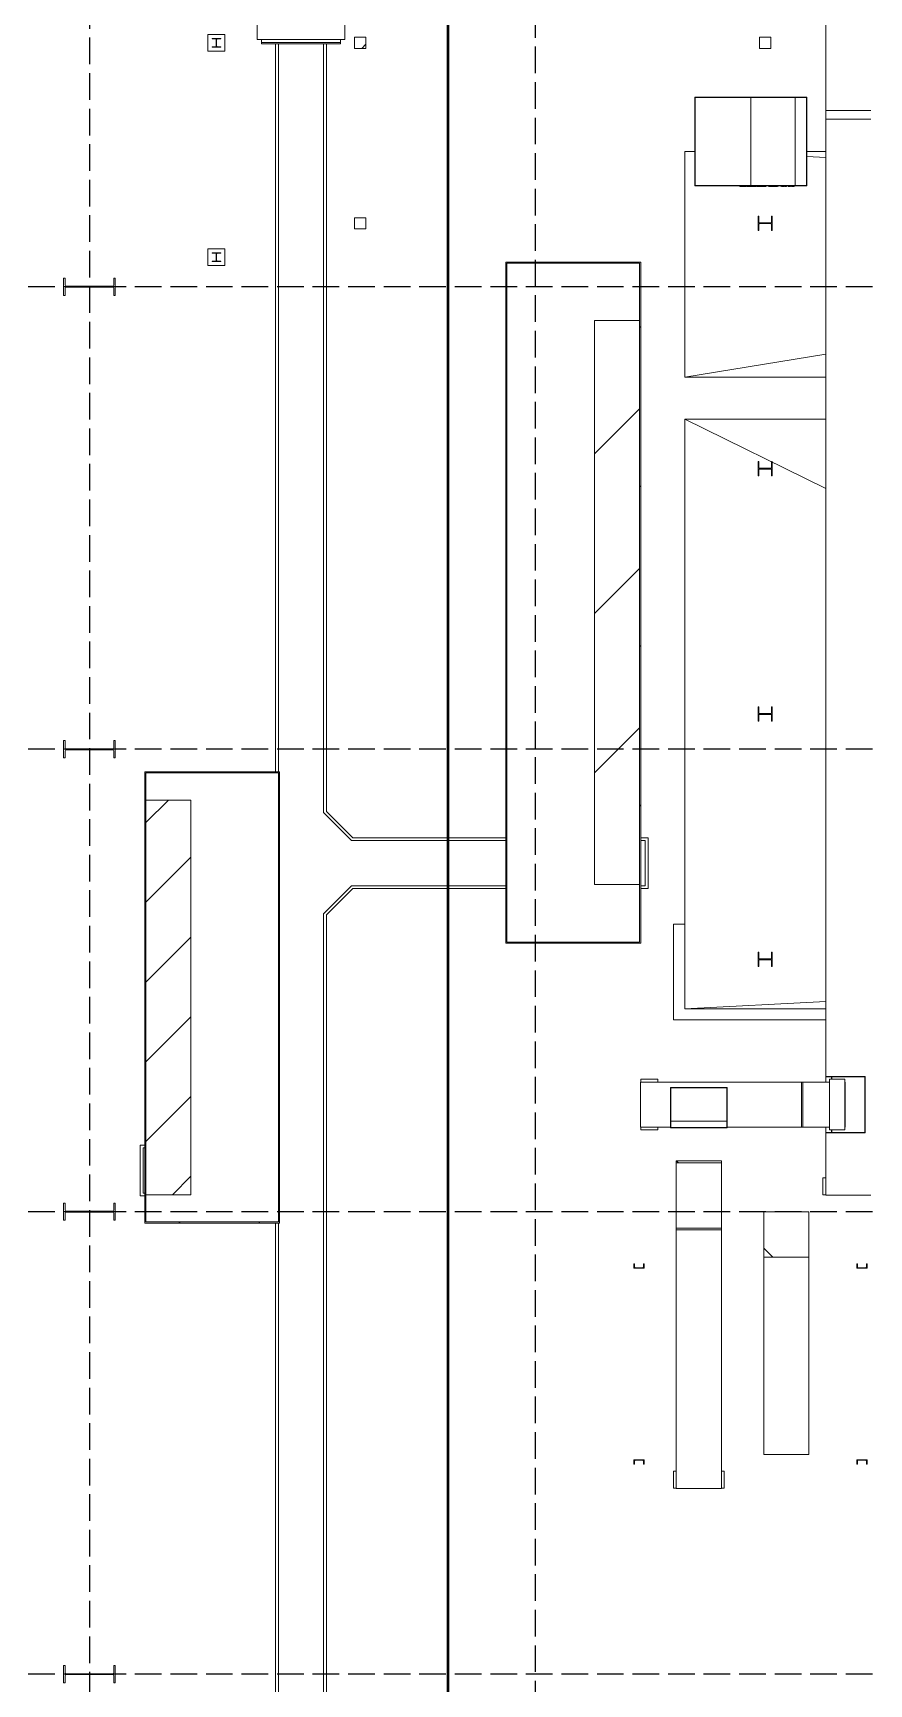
# Model space of a CAD drawing. Header units: millimetres. Extents: x 91119 to 792617, y 23924 to 150567.
# Drawn here: x 656303 to 671117, y 76863 to 106135 of the extents above; entities that cross this region are included whole.
import ezdxf

# ---------------------------------------------------------------- set-up
doc = ezdxf.new("R2010")
doc.units = ezdxf.units.MM
doc.header["$LTSCALE"] = 100
doc.linetypes.add('121217 IES and EMR$0$XKITLINE03', pattern=[6.299213, 4.724409, -1.574803])
doc.linetypes.add('DASHED', pattern=[19.05, 12.7, -6.35])
for name, color, linetype in [('121217 IES and EMR$0$grid', 8, 'Continuous'), ('121217 IES and EMR$0$Xref', 8, 'Continuous'), ('FA', 1, 'Continuous')]:
    doc.layers.add(name, color=color, linetype=linetype)

msp = doc.modelspace()

# ---------------------------------------------------------------- linework, layer by layer
at = {"layer": '121217 IES and EMR$0$grid', "linetype": '121217 IES and EMR$0$XKITLINE03'}
for p, q in [((665202, 144949), (665202, 30568)), ((657302, 121801), (657302, 28655)), ((768187, 101636), (614302, 101636)), ((768187, 93436), (614302, 93436)), ((768187, 85236), (614302, 85236)), ((768187, 77036), (614302, 77036))]:
    msp.add_line(p, q, dxfattribs=at)
at = {"layer": '121217 IES and EMR$0$Xref', "linetype": 'Continuous', "lineweight": 20}
for p, q in [((670352, 104762), (670352, 110498)), ((660277, 106395), (660277, 106021)), ((661827, 106395), (661827, 106021)), ((659402, 106111), (659402, 105811)), ((659702, 106111), (659402, 106111)), ((659475, 106040), (659475, 106031)), ((659628, 106040), (659475, 106040)), ((659475, 106031), (659541, 106031)), ((659548, 106023), (659548, 105900)), ((659555, 105900), (659555, 106023)), ((659563, 106031), (659628, 106031)), ((659628, 106031), (659628, 106040)), ((659702, 105811), (659702, 106111)), ((660277, 106021), (661827, 106021)), ((660352, 106021), (660352, 105966)), ((661752, 106021), (661752, 105966)), ((659402, 105811), (659702, 105811)), ((659475, 105892), (659475, 105883)), ((659541, 105892), (659475, 105892)), ((659475, 105883), (659628, 105883)), ((659628, 105892), (659563, 105892)), ((659628, 105883), (659628, 105892)), ((660352, 105966), (660352, 105946)), ((660352, 105966), (661752, 105966)), ((660352, 105946), (661752, 105946)), ((660602, 105946), (660602, 93036)), ((660652, 105946), (660652, 93036)), ((661452, 92313), (661452, 105946)), ((661502, 92334), (661502, 105946)), ((661752, 105966), (661752, 105946)), ((668059, 104999), (668033, 104999)), ((668033, 103424), (668033, 104999)), ((668035, 103429), (668035, 104994)), ((668059, 104994), (668035, 104994)), ((670015, 104999), (668059, 104999)), ((668059, 104994), (668059, 104999)), ((670009, 104994), (668059, 104994)), ((669023, 103429), (669023, 104994)), ((669811, 103429), (669811, 104994)), ((670009, 103429), (670009, 104994)), ((670015, 103424), (670015, 104999)), ((671152, 104762), (670352, 104762)), ((670352, 104762), (670352, 104609)), ((670352, 87536), (670352, 104609)), ((670352, 104609), (671152, 104609)), ((667852, 104036), (668033, 104029)), ((667852, 104036), (668033, 104036)), ((667852, 100036), (667852, 104036)), ((670015, 104036), (670352, 104036)), ((670015, 103944), (670352, 103930)), ((668059, 103424), (668033, 103424)), ((668059, 103429), (668035, 103429)), ((668059, 103424), (668059, 103429)), ((670009, 103429), (668059, 103429)), ((670015, 103424), (668059, 103424)), ((668828, 103414), (668828, 103424)), ((668831, 103414), (668831, 103424)), ((668831, 103414), (668873, 103414)), ((668873, 103414), (668873, 103424)), ((668873, 103414), (668874, 103414)), ((668874, 103414), (668874, 103424)), ((668877, 103414), (668877, 103424)), ((668877, 103414), (668879, 103414)), ((668879, 103414), (668879, 103424)), ((668879, 103414), (668887, 103414)), ((668887, 103414), (668887, 103424)), ((668887, 103414), (668906, 103414)), ((668903, 103414), (668903, 103413)), ((668906, 103414), (668906, 103424)), ((668906, 103414), (668924, 103414)), ((668924, 103414), (668924, 103424)), ((668924, 103414), (668932, 103414)), ((668926, 103413), (668926, 103414)), ((668932, 103414), (668932, 103424)), ((668940, 103414), (668940, 103424)), ((668940, 103414), (668948, 103414)), ((668948, 103414), (668948, 103424)), ((668961, 103414), (668961, 103424)), ((668961, 103414), (668969, 103414)), ((668969, 103414), (668969, 103424)), ((668969, 103414), (668998, 103414)), ((668998, 103414), (668998, 103424)), ((668998, 103414), (669007, 103414)), ((669007, 103414), (669007, 103424)), ((669007, 103414), (669049, 103414)), ((669036, 103414), (669036, 103413)), ((669049, 103414), (669049, 103424)), ((669049, 103414), (669050, 103414)), ((669050, 103414), (669050, 103424)), ((669059, 103424), (669059, 103413)), ((669059, 103414), (669114, 103414)), ((669114, 103413), (669114, 103424)), ((669121, 103414), (669121, 103424)), ((669121, 103414), (669124, 103414)), ((669124, 103414), (669124, 103424)), ((669124, 103414), (669132, 103414)), ((669132, 103414), (669132, 103424)), ((669132, 103414), (669163, 103414)), ((669163, 103414), (669163, 103424)), ((669163, 103414), (669170, 103414)), ((669170, 103414), (669170, 103424)), ((669176, 103414), (669176, 103424)), ((669176, 103414), (669199, 103414)), ((669199, 103414), (669199, 103424)), ((669199, 103414), (669207, 103414)), ((669207, 103414), (669207, 103424)), ((669207, 103414), (669231, 103414)), ((669231, 103414), (669231, 103424)), ((669237, 103414), (669237, 103424)), ((669237, 103414), (669284, 103414)), ((669257, 103424), (669257, 103413)), ((669267, 103414), (669288, 103414)), ((669288, 103414), (669288, 103424)), ((669296, 103414), (669296, 103424)), ((669336, 103414), (669377, 103414)), ((669344, 103413), (669344, 103424)), ((669377, 103414), (669377, 103424)), ((669377, 103414), (669388, 103414)), ((669388, 103414), (669388, 103424)), ((669388, 103414), (669405, 103414)), ((669405, 103414), (669405, 103424)), ((669405, 103414), (669422, 103414)), ((669422, 103414), (669422, 103424)), ((669422, 103414), (669432, 103414)), ((669432, 103414), (669432, 103424)), ((669432, 103414), (669437, 103414)), ((669437, 103414), (669437, 103424)), ((669442, 103424), (669442, 103413)), ((669442, 103414), (669497, 103414)), ((669497, 103413), (669497, 103424)), ((669507, 103414), (669507, 103424)), ((669555, 103413), (669555, 103424)), ((669566, 103414), (669566, 103424)), ((669566, 103414), (669608, 103414)), ((669608, 103414), (669608, 103424)), ((669608, 103414), (669610, 103414)), ((669610, 103414), (669610, 103424)), ((669620, 103414), (669620, 103424)), ((669620, 103414), (669628, 103414)), ((669628, 103414), (669628, 103424)), ((669628, 103414), (669656, 103414)), ((669656, 103414), (669656, 103424)), ((669684, 103414), (669715, 103414)), ((669685, 103414), (669685, 103424)), ((669685, 103414), (669722, 103414)), ((669723, 103414), (669723, 103424)), ((669734, 103414), (669734, 103424)), ((669734, 103414), (669742, 103414)), ((669742, 103414), (669742, 103424)), ((669753, 103424), (669753, 103413)), ((669753, 103414), (669791, 103414)), ((669791, 103413), (669791, 103424)), ((659402, 102311), (659402, 102011)), ((659702, 102311), (659402, 102311)), ((659475, 102240), (659475, 102231)), ((659628, 102240), (659475, 102240)), ((659475, 102231), (659541, 102231)), ((659548, 102223), (659548, 102100)), ((659555, 102100), (659555, 102223)), ((659563, 102231), (659628, 102231)), ((659628, 102231), (659628, 102240)), ((659702, 102011), (659702, 102311)), ((659402, 102011), (659702, 102011)), ((659541, 102092), (659475, 102092)), ((659475, 102092), (659475, 102083)), ((659475, 102083), (659628, 102083)), ((659628, 102092), (659563, 102092)), ((659628, 102083), (659628, 102092)), ((667072, 102074), (664682, 102074)), ((664682, 89998), (664682, 102074)), ((667052, 102054), (664702, 102054)), ((664702, 90018), (664702, 102054)), ((667052, 102054), (667052, 90018)), ((667072, 102074), (667072, 89998)), ((666252, 101036), (666252, 91036)), ((666252, 101036), (667052, 101036)), ((667052, 101036), (667052, 91036)), ((667852, 100036), (670352, 100439)), ((670352, 100036), (667852, 100036)), ((667852, 99286), (670352, 98059)), ((667852, 99286), (670352, 99286)), ((667852, 90336), (667852, 99286)), ((660672, 93036), (658282, 93036)), ((658282, 93036), (658282, 85036)), ((658302, 93016), (658302, 85056)), ((660652, 93016), (658302, 93016)), ((660652, 85056), (660652, 93016)), ((660672, 85036), (660672, 93036)), ((658302, 85536), (658302, 92536)), ((658302, 92536), (659102, 92536)), ((659102, 85536), (659102, 92536)), ((661948, 91816), (661452, 92313)), ((661969, 91866), (661502, 92334)), ((664682, 91816), (661948, 91816)), ((664682, 91866), (661969, 91866)), ((667202, 91866), (667072, 91866)), ((667152, 91816), (667072, 91816)), ((667152, 91016), (667152, 91816)), ((667202, 90966), (667202, 91866)), ((661452, 90520), (661948, 91016)), ((661502, 90499), (661969, 90966)), ((661948, 91016), (664682, 91016)), ((661969, 90966), (664682, 90966)), ((667052, 91036), (666252, 91036)), ((667072, 91016), (667152, 91016)), ((667072, 90966), (667202, 90966)), ((661452, 66277), (661452, 90520)), ((661502, 66277), (661502, 90499)), ((667652, 90336), (667852, 90336)), ((667652, 88636), (667652, 90336)), ((667852, 90336), (667852, 88836)), ((667072, 89998), (664682, 89998)), ((667052, 90018), (664702, 90018)), ((667852, 88836), (670352, 88965)), ((667852, 88836), (670352, 88836)), ((670352, 88636), (667652, 88636)), ((667170, 87536), (667066, 87536)), ((667066, 87536), (667066, 86736)), ((667074, 87586), (667074, 87536)), ((667074, 87586), (667374, 87586)), ((667170, 87536), (669921, 87536)), ((667374, 87536), (667374, 87586)), ((669921, 87536), (669921, 86736)), ((669944, 87536), (669921, 87536)), ((670415, 87536), (669944, 87536)), ((669944, 87536), (669944, 86736)), ((670358, 87636), (671052, 87636)), ((670358, 87630), (670358, 87636)), ((670358, 87630), (671046, 87630)), ((670689, 87586), (670415, 87586)), ((670415, 87586), (670415, 86686)), ((670452, 87586), (670452, 87630)), ((670458, 87586), (670458, 87630)), ((670689, 86686), (670689, 87586)), ((670689, 86736), (670689, 87536)), ((670697, 87536), (670689, 87536)), ((670697, 86736), (670697, 87536)), ((671046, 87630), (671046, 86642)), ((671052, 87636), (671052, 86636)), ((668602, 87436), (667602, 87436)), ((667602, 87436), (667602, 86721)), ((668596, 87430), (667608, 87430)), ((667608, 87430), (667608, 86728)), ((668596, 87430), (668596, 86728)), ((668602, 87436), (668602, 86721)), ((667170, 86736), (667066, 86736)), ((667074, 86736), (667074, 86686)), ((667074, 86686), (667374, 86686)), ((667170, 86736), (667602, 86736)), ((667374, 86686), (667374, 86736)), ((667602, 86721), (668602, 86721)), ((668596, 86842), (667608, 86842)), ((667608, 86728), (668596, 86728)), ((668602, 86736), (669921, 86736)), ((669944, 86736), (669921, 86736)), ((670415, 86736), (669944, 86736)), ((670352, 85678), (670352, 86736)), ((670689, 86686), (670415, 86686)), ((670452, 86642), (670452, 86686)), ((670458, 86642), (670458, 86686)), ((670697, 86736), (670689, 86736)), ((658202, 86416), (658202, 85516)), ((658282, 86416), (658202, 86416)), ((658252, 86366), (658252, 85566)), ((658282, 86366), (658252, 86366)), ((670358, 86636), (670358, 86642)), ((670358, 86642), (671046, 86642)), ((670358, 86636), (671052, 86636)), ((667702, 86136), (667702, 86105)), ((668502, 86136), (667702, 86136)), ((667702, 86105), (667702, 84945)), ((668502, 86105), (667702, 86105)), ((668502, 86136), (668502, 86105)), ((668502, 86105), (668502, 84945)), ((670352, 85836), (670302, 85836)), ((670302, 85536), (670302, 85836)), ((658202, 85516), (658282, 85516)), ((658252, 85566), (658282, 85566)), ((659102, 85536), (658302, 85536)), ((670302, 85536), (670352, 85536)), ((670352, 85678), (670352, 85528)), ((670352, 85528), (671152, 85528)), ((669252, 84432), (669252, 85232)), ((670052, 85232), (669252, 85232)), ((670052, 84432), (670052, 85232)), ((660672, 85036), (658282, 85036)), ((660652, 85056), (658302, 85056)), ((660602, 85036), (660602, 66277)), ((660652, 85036), (660652, 66277)), ((667702, 84945), (667702, 84914)), ((667702, 84945), (668502, 84945)), ((667702, 80445), (667702, 84914)), ((667702, 84914), (668502, 84914)), ((668502, 84945), (668502, 84914)), ((668502, 80445), (668502, 84914)), ((666952, 84311), (666962, 84311)), ((666952, 84236), (666952, 84311)), ((666962, 84311), (666962, 84254)), ((667121, 84311), (667132, 84311)), ((667121, 84254), (667121, 84311)), ((667132, 84311), (667132, 84236)), ((669252, 80932), (669252, 84432)), ((669252, 84432), (670052, 84432)), ((670052, 80932), (670052, 84432)), ((670902, 84236), (670902, 84311)), ((670902, 84311), (670912, 84311)), ((670912, 84311), (670912, 84254)), ((671071, 84311), (671082, 84311)), ((671071, 84254), (671071, 84311)), ((671082, 84311), (671082, 84236)), ((667132, 84236), (666952, 84236)), ((666974, 84242), (667109, 84242)), ((671082, 84236), (670902, 84236)), ((670924, 84242), (671059, 84242)), ((667132, 80836), (666952, 80836)), ((666952, 80836), (666952, 80761)), ((666962, 80761), (666962, 80818)), ((666974, 80830), (667109, 80830)), ((667121, 80818), (667121, 80761)), ((667132, 80761), (667132, 80836)), ((670052, 80932), (669252, 80932)), ((670902, 80836), (670902, 80761)), ((671082, 80836), (670902, 80836)), ((670912, 80761), (670912, 80818)), ((670924, 80830), (671059, 80830)), ((671071, 80818), (671071, 80761)), ((671082, 80761), (671082, 80836)), ((666952, 80761), (666962, 80761)), ((667121, 80761), (667132, 80761)), ((667702, 80636), (667652, 80636)), ((667652, 80336), (667652, 80636)), ((668552, 80636), (668502, 80636)), ((668552, 80336), (668552, 80636)), ((670902, 80761), (670912, 80761)), ((671071, 80761), (671082, 80761)), ((667652, 80336), (667702, 80336)), ((667702, 80445), (667702, 80328)), ((667702, 80328), (668502, 80328)), ((668502, 80445), (668502, 80328)), ((668502, 80336), (668552, 80336))]:
    msp.add_line(p, q, dxfattribs=at)
at = {"layer": '121217 IES and EMR$0$Xref', "linetype": 'Continuous', "lineweight": 15}
for p, q in [((662002, 106061), (662202, 106061)), ((662002, 105861), (662002, 106061)), ((662202, 106061), (662202, 105861)), ((669177, 105861), (669177, 106061)), ((669177, 106061), (669377, 106061)), ((669377, 106061), (669377, 105861)), ((662202, 105861), (662002, 105861)), ((669377, 105861), (669177, 105861)), ((662002, 102861), (662202, 102861)), ((662002, 102661), (662002, 102861)), ((662202, 102861), (662202, 102661)), ((669152, 102890), (669152, 102632)), ((669164, 102890), (669152, 102890)), ((669164, 102780), (669164, 102890)), ((669377, 102767), (669177, 102767)), ((669177, 102755), (669377, 102755)), ((669390, 102890), (669390, 102780)), ((669402, 102890), (669390, 102890)), ((669402, 102632), (669402, 102890)), ((662202, 102661), (662002, 102661)), ((669152, 102632), (669164, 102632)), ((669164, 102632), (669164, 102743)), ((669390, 102743), (669390, 102632)), ((669390, 102632), (669402, 102632)), ((656843, 101789), (656843, 101484)), ((656870, 101789), (656843, 101789)), ((656870, 101664), (656870, 101789)), ((656870, 101484), (656870, 101609)), ((657714, 101645), (656890, 101645)), ((656890, 101628), (657714, 101628)), ((657733, 101789), (657733, 101664)), ((657761, 101789), (657733, 101789)), ((657733, 101609), (657733, 101484)), ((657761, 101484), (657761, 101789)), ((656843, 101484), (656870, 101484)), ((657733, 101484), (657761, 101484)), ((669152, 98540), (669152, 98282)), ((669164, 98540), (669152, 98540)), ((669164, 98430), (669164, 98540)), ((669164, 98282), (669164, 98393)), ((669377, 98417), (669177, 98417)), ((669177, 98405), (669377, 98405)), ((669390, 98540), (669390, 98430)), ((669402, 98540), (669390, 98540)), ((669390, 98393), (669390, 98282)), ((669402, 98282), (669402, 98540)), ((669152, 98282), (669164, 98282)), ((669390, 98282), (669402, 98282)), ((669152, 94190), (669152, 93932)), ((669164, 94190), (669152, 94190)), ((669164, 94080), (669164, 94190)), ((669164, 93932), (669164, 94043)), ((669377, 94067), (669177, 94067)), ((669177, 94055), (669377, 94055)), ((669390, 94190), (669390, 94080)), ((669402, 94190), (669390, 94190)), ((669390, 94043), (669390, 93932)), ((669402, 93932), (669402, 94190)), ((669152, 93932), (669164, 93932)), ((669390, 93932), (669402, 93932)), ((656843, 93589), (656843, 93284)), ((656870, 93589), (656843, 93589)), ((656870, 93464), (656870, 93589)), ((656870, 93284), (656870, 93409)), ((657714, 93445), (656890, 93445)), ((656890, 93428), (657714, 93428)), ((657733, 93589), (657733, 93464)), ((657761, 93589), (657733, 93589)), ((657733, 93409), (657733, 93284)), ((657761, 93284), (657761, 93589)), ((656843, 93284), (656870, 93284)), ((657733, 93284), (657761, 93284)), ((669152, 89840), (669152, 89582)), ((669164, 89840), (669152, 89840)), ((669152, 89582), (669164, 89582)), ((669164, 89730), (669164, 89840)), ((669164, 89582), (669164, 89693)), ((669377, 89717), (669177, 89717)), ((669177, 89705), (669377, 89705)), ((669390, 89840), (669390, 89730)), ((669402, 89840), (669390, 89840)), ((669390, 89693), (669390, 89582)), ((669390, 89582), (669402, 89582)), ((669402, 89582), (669402, 89840)), ((656843, 85389), (656843, 85084)), ((656870, 85389), (656843, 85389)), ((656870, 85264), (656870, 85389)), ((656870, 85084), (656870, 85209)), ((657714, 85245), (656890, 85245)), ((656890, 85228), (657714, 85228)), ((657733, 85389), (657733, 85264)), ((657761, 85389), (657733, 85389)), ((657733, 85209), (657733, 85084)), ((657761, 85084), (657761, 85389)), ((656843, 85084), (656870, 85084)), ((657733, 85084), (657761, 85084)), ((656843, 77189), (656843, 76884)), ((656870, 77189), (656843, 77189)), ((656870, 77064), (656870, 77189)), ((656870, 76884), (656870, 77009)), ((657714, 77045), (656890, 77045)), ((656890, 77028), (657714, 77028)), ((657733, 77189), (657733, 77064)), ((657761, 77189), (657733, 77189)), ((657733, 77009), (657733, 76884)), ((657761, 76884), (657761, 77189)), ((656843, 76884), (656870, 76884)), ((657733, 76884), (657761, 76884))]:
    msp.add_line(p, q, dxfattribs=at)
at = {"layer": '121217 IES and EMR$0$Xref', "linetype": 'Continuous', "lineweight": 0}
for p, q in [((662202, 105935), (662128, 105861)), ((665912, 102074), (665932, 102054)), ((657761, 101495), (657750, 101484)), ((667052, 100934), (667072, 100914)), ((664682, 100476), (664702, 100456)), ((667052, 99472), (666252, 98672)), ((667052, 98106), (667072, 98086)), ((664682, 97647), (664702, 97627)), ((667052, 96643), (666252, 95843)), ((667052, 95277), (667072, 95257)), ((664682, 94819), (664702, 94799)), ((667052, 93815), (666252, 93015)), ((659393, 93036), (659413, 93016)), ((658282, 92734), (658302, 92714)), ((658702, 92536), (658302, 92136)), ((667052, 92449), (667072, 92429)), ((664682, 91991), (664702, 91971)), ((660652, 91778), (660672, 91758)), ((659102, 91522), (658302, 90722)), ((658282, 91320), (658302, 91300)), ((660652, 90364), (660672, 90344)), ((658282, 89905), (658302, 89885)), ((659102, 90107), (658302, 89307)), ((666654, 90018), (666674, 89998)), ((660652, 88950), (660672, 88930)), ((658282, 88491), (658302, 88471)), ((659102, 88693), (658302, 87893)), ((660652, 87535), (660672, 87515)), ((659102, 87279), (658302, 86479)), ((667822, 87436), (667828, 87430)), ((658282, 87077), (658302, 87057)), ((668530, 86728), (668537, 86721)), ((660652, 86121), (660672, 86101)), ((667708, 86136), (667739, 86105)), ((659102, 85865), (658773, 85536)), ((658282, 85663), (658302, 85643)), ((658888, 85056), (658908, 85036)), ((660302, 85056), (660322, 85036)), ((669252, 84592), (669412, 84432)), ((671016, 84242), (671022, 84236))]:
    msp.add_line(p, q, dxfattribs=at)
at = {"layer": '121217 IES and EMR$0$Xref', "linetype": 'Continuous', "lineweight": 20}
for centre, radius, start, end in [((659541, 106023), 7.6, 0, 90), ((659563, 106023), 7.6, 90, 180), ((659541, 105900), 7.6, 270, 0), ((659563, 105900), 7.6, 180, 270), ((659541, 102223), 7.6, 0, 90), ((659563, 102223), 7.6, 90, 180), ((659541, 102100), 7.6, 270, 0), ((659563, 102100), 7.6, 180, 270), ((666974, 84254), 12, 180, 270), ((667109, 84254), 12, 270, 0), ((670924, 84254), 12, 180, 270), ((671059, 84254), 12, 270, 0), ((666974, 80818), 12, 90, 180), ((667109, 80818), 12, 0, 90), ((670924, 80818), 12, 90, 180), ((671059, 80818), 12, 0, 90)]:
    msp.add_arc(centre, radius, start, end, dxfattribs=at)
at = {"layer": '121217 IES and EMR$0$Xref', "linetype": 'Continuous', "lineweight": 15}
for centre, radius, start, end in [((669177, 102780), 12.7, 180, 270), ((669177, 102743), 12.7, 90, 180), ((669377, 102780), 12.7, 270, 0), ((669377, 102743), 12.7, 0, 90), ((656890, 101664), 19.1, 180, 270), ((656890, 101609), 19.1, 90, 180), ((657714, 101664), 19.1, 270, 0), ((657714, 101609), 19.1, 0, 90), ((669177, 98430), 12.7, 180, 270), ((669177, 98393), 12.7, 90, 180), ((669377, 98430), 12.7, 270, 0), ((669377, 98393), 12.7, 0, 90), ((669177, 94080), 12.7, 180, 270), ((669177, 94043), 12.7, 90, 180), ((669377, 94080), 12.7, 270, 0), ((669377, 94043), 12.7, 0, 90), ((656890, 93464), 19.1, 180, 270), ((656890, 93409), 19.1, 90, 180), ((657714, 93464), 19.1, 270, 0), ((657714, 93409), 19.1, 0, 90), ((669177, 89730), 12.7, 180, 270), ((669177, 89693), 12.7, 90, 180), ((669377, 89730), 12.7, 270, 0), ((669377, 89693), 12.7, 0, 90), ((656890, 85264), 19.1, 180, 270), ((656890, 85209), 19.1, 90, 180), ((657714, 85264), 19.1, 270, 0), ((657714, 85209), 19.1, 0, 90), ((656890, 77064), 19.1, 180, 270), ((656890, 77009), 19.1, 90, 180), ((657714, 77064), 19.1, 270, 0), ((657714, 77009), 19.1, 0, 90)]:
    msp.add_arc(centre, radius, start, end, dxfattribs=at)
at = {"layer": 'FA', "linetype": 'DASHED', "ltscale": 0.5, "const_width": 50}
msp.add_lwpolyline([(670071, 142013), (670071, 141584, -0.414214), (669871, 141384), (663858, 141384, 0.414214), (663658, 141184), (663658, 36437)], format="xyb", dxfattribs=at)

doc.saveas('drawing.dxf')
